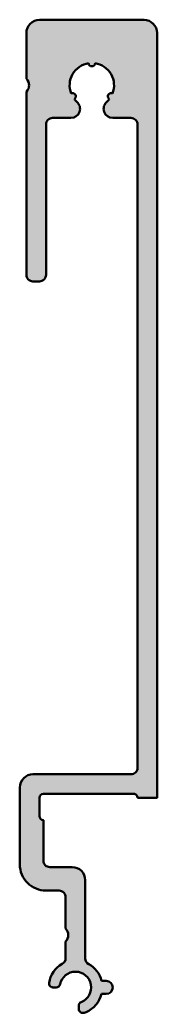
# Model space of a CAD drawing. Extents: x -2.3 to 8.2, y -16 to 60.
import ezdxf

# ---------------------------------------------------------------- set-up
doc = ezdxf.new("R2010")
doc.units = 0
doc.layers.add('0S-Alu contour', color=7, linetype='Continuous', lineweight=50)
doc.layers.add('0S-Alu hatch', color=252, linetype='Continuous', lineweight=25)

# ---------------------------------------------------------------- blocks, each defined once
blk = doc.blocks.new('139690__22432A82_5788_46BC_8F68_EEFD0292C550_')
at = {"layer": '0S-Alu hatch'}
h = blk.add_hatch(color=256, dxfattribs=at)
edge = h.paths.add_edge_path()
edge.add_line((-1.799995422363281, 59), (-1.799995422363281, 55.5))
edge.add_ellipse((-2.325029023942627, 55), major_axis=(-0.7250243325484876, 0), ratio=1, start_angle=136.3990123367559, end_angle=223.6009876632442, ccw=False)
edge.add_line((-1.799995422363281, 54.5), (-1.799995422363281, 40.49999999999999))
edge.add_arc((-1.300250787526004, 40.49974463483727), 0.4997447000819621, 179.9707223574419, 270.0292776425516)
edge.add_line((-1.29999542236327, 40), (-0.7999954223632784, 40))
edge.add_arc((-0.7997492949962255, 40.49975387263295), 0.4997539332414563, 269.9717819931233, 360.0282180068729)
edge.add_line((-0.2999954223632812, 40.49999999999999), (-0.2999954223632812, 51.99720764160156))
edge.add_ellipse((0.1997364825959095, 51.99747573664237), major_axis=(-0.4997319768726958, 0), ratio=1, start_angle=-90.03073790710698, end_angle=0.030737907108004947, ccw=False)
edge.add_line((0.2000045776367188, 52.49720764160156), (1.604949951171875, 52.49720764160156))
edge.add_arc((1.602614060901441, 53.19883555314792), 0.7016317999095172, 270.190750905468, 410.698589590781)
edge.add_ellipse((3.245714373515212, 54.94724222313065), major_axis=(-1.699999999999659, 0), ratio=1, start_angle=36.15755491686667, end_angle=45.16157872112473, ccw=False)
edge.add_arc((1.735700975878919, 54.14892969506153), 0.2465590723462441, 303.8776988671563, 476.1163641914818)
edge.add_ellipse((3.199905781113343, 55.00012734937845), major_axis=(-1.694157893040963, 0), ratio=1, start_angle=-81.82337122655377, end_angle=21.82389820021922, ccw=False)
edge.add_arc((3.204959869384768, 56.69377952578513), 0.2465733167802265, 183.8873722457466, 356.1126277542518)
edge.add_ellipse((3.209988219862864, 55.00009168240533), major_axis=(-1.694196858120649, 0), ratio=1, start_angle=158.1779288280483, end_angle=261.8226812068304, ccw=False)
edge.add_arc((4.674239996890036, 54.14892521018956), 0.2465671859941698, 63.88215755687081, 236.1176236657381)
edge.add_ellipse((3.164042681082853, 54.94701955963578), major_axis=(-1.700000000000527, 0), ratio=1, start_angle=134.8476048813648, end_angle=143.8517392300576, ccw=False)
edge.add_arc((4.807321729982544, 53.19879984005732), 0.7016266580509485, 129.3002275797639, 269.807936851974)
edge.add_line((4.804969787597655, 52.49717712402343), (6.200004577636721, 52.49717712402343))
edge.add_ellipse((6.200263433214341, 51.99743597960106), major_axis=(-0.4997412114632934, 0), ratio=1, start_angle=179.9703219738159, end_angle=270.02967802619446, ccw=False)
edge.add_line((6.700004577636719, 51.99717712402344), (6.70000457763672, 2.800003051757812))
edge.add_ellipse((6.200250705003772, 2.79975692439076), major_axis=(-0.4997539332414603, 0), ratio=1, start_angle=89.97178199312327, end_angle=180.0282180068858, ccw=False)
edge.add_line((6.200004577636719, 2.300003051757812), (-1.29999542236328, 2.300003051757812))
edge.add_arc((-1.300516698472167, 1.300524327866699), 0.999478859826355, 89.97011750467696, 180.0298824953279)
edge.add_line((-2.29999542236328, 1.300003051757812), (-2.29999542236328, -4.599990844726562))
edge.add_arc((-0.3010384548186731, -4.601033877181954), 1.99895723966568, 179.970103732534, 270.0298962674714)
edge.add_line((-0.2999954223632827, -6.599990844726562), (0.7000045776367189, -6.599990844726562))
edge.add_ellipse((0.7002443378337578, -7.099751084529524), major_axis=(-0.4997602973154888, 0), ratio=1, start_angle=179.9725123264402, end_angle=270.0274876735633, ccw=False)
edge.add_line((1.200004577636718, -7.099990844726562), (1.200004577636718, -9.5))
edge.add_ellipse((0.67497097605737, -10), major_axis=(-0.7250243325484894, 0), ratio=1, start_angle=136.399012336756, end_angle=223.6009876632441, ccw=False)
edge.add_line((1.200004577636718, -10.5), (1.200004577636718, -11.77151718561401))
edge.add_ellipse((0.7000045776367024, -11.771517185614), major_axis=(-0.5000000000000161, 0), ratio=1, start_angle=118.5969093048663, end_angle=180, ccw=False)
edge.add_arc((1.878950879805672, -13.93413522740516), 1.963093822427081, 118.5969093048673, 171.9068462301992)
edge.add_arc((0.2324206622016826, -13.7), 0.3000000000000043, 171.9068462301984, 269.9999999999999)
edge.add_line((0.232420662201682, -14), (0.4856133771516443, -14))
edge.add_arc((0.4856133771516428, -13.7), 0.3000000000000012, 270.0000000000003, 348.4232594363772)
edge.add_ellipse((1.95509857297621, -14.00102036351786), major_axis=(-1.199999999999997, 0), ratio=1, start_angle=111.30119545444211, end_angle=348.4232594363768, ccw=False)
edge.add_arc((2.500004577636717, -15.3985458359458), 0.2999999999999985, 111.3011954544422, 180)
edge.add_line((2.200004577636718, -15.3985458359458), (2.200004577636718, -15.65406799316406))
edge.add_arc((2.500009767827413, -15.65405725044777), 0.3000051903830335, 180.0020516720761, 290.7674339134739)
edge.add_line((2.60638427734375, -15.9345703125), (2.764122009277344, -15.88734436035156))
edge.add_arc((1.962882002899297, -14.01539838932957), 2.036213953946427, 293.172143968103, 346.2319727436408)
edge.add_line((3.940589904785157, -14.5), (4.300003051757812, -14.5))
edge.add_arc((4.300003051757812, -14), 0.5, 270, 450)
edge.add_line((4.300003051757812, -13.5), (3.940589904785154, -13.5))
edge.add_arc((2.053372632299523, -13.93103501577801), 1.935815130221595, 12.86551067366349, 61.91775555868481)
edge.add_ellipse((3.200004577636708, -11.7819816124051), major_axis=(-0.4999999999999893, 0), ratio=1, start_angle=0, end_angle=61.917755558684576, ccw=False)
edge.add_line((2.700004577636718, -11.7819816124051), (2.700004577636718, -5.79998779296875))
edge.add_arc((1.700506036494427, -5.79948633411104), 0.9994986669358564, 359.9712541113901, 450.0287458886159)
edge.add_line((1.700004577636718, -4.79998779296875), (0, -4.79998779296875))
edge.add_ellipse((-0.0002773335634408, -4.30026512653219), major_axis=(-0.4997227433931443, 0), ratio=1, start_angle=-0.03179771929188746, end_angle=90.03179771929189, ccw=False)
edge.add_line((-0.5, -4.29998779296875), (-0.5, -1.199996948242187))
edge.add_ellipse((-0.4999954223788036, -0.8999969482771113), major_axis=(-0.3000000000000004, 0), ratio=1, start_angle=-0.0005828498266851057, end_angle=89.99912573875082, ccw=False)
edge.add_line((-0.7999954223632812, -0.8999938964843751), (-0.7999954223632812, 0.5000030517578126))
edge.add_ellipse((-0.4999954223632814, 0.5000030517578126), major_axis=(-0.2999999999999999, 0), ratio=1, start_angle=270, end_angle=360, ccw=False)
edge.add_line((-0.4999954223632815, 0.8000030517578125), (6.400001525878906, 0.8000030517578126))
edge.add_ellipse((6.400004577652243, 0.5000030517733361), major_axis=(-0.2999999999999987, 0), ratio=1, start_angle=179.9994171545507, end_angle=270.00058284577415, ccw=False)
edge.add_line((6.700004577636719, 0.5000000000000001), (8.20000457763672, 0.5))
edge.add_line((8.20000457763672, 0.5), (8.20000457763672, 59.00000000000001))
edge.add_arc((7.200509114666884, 59.00050453703016), 0.9994955903128881, 359.9710775675841, 450.0289224324193)
edge.add_line((7.200004577636718, 60), (-0.7999954223632812, 60))
edge.add_arc((-0.8005166984721797, 59.0005212761089), 0.9994788598263427, 89.9701175046763, 180.0298824953279)
at = {"layer": '0S-Alu contour', "color": 7}
for points in [[(7.200004577636718, 60), (-0.7999954223632812, 60)], [(-1.799995422363281, 59), (-1.799995422363281, 55.5)], [(6.700004577636719, 0.5000000000000001), (8.20000457763672, 0.5), (8.20000457763672, 59.00000000000001)], [(-1.799995422363281, 54.5), (-1.799995422363281, 40.49999999999999)], [(0.2000045776367188, 52.49720764160156), (1.604949951171875, 52.49720764160156)], [(4.804969787597655, 52.49717712402343), (6.200004577636721, 52.49717712402343)], [(-0.2999954223632812, 40.49999999999999), (-0.2999954223632812, 51.99720764160156)], [(6.700004577636719, 51.99717712402344), (6.70000457763672, 2.800003051757812)], [(-1.29999542236327, 40), (-0.7999954223632784, 40)], [(6.200004577636719, 2.300003051757812), (-1.29999542236328, 2.300003051757812)], [(-2.29999542236328, 1.300003051757812), (-2.29999542236328, -4.599990844726561)], [(-0.4999954223632815, 0.8000030517578125), (6.400001525878906, 0.8000030517578126)], [(-0.7999954223632812, -0.8999938964843751), (-0.7999954223632812, 0.5000030517578125)], [(-0.5, -4.29998779296875), (-0.5, -1.199996948242187)], [(1.700004577636718, -4.79998779296875), (0, -4.79998779296875)], [(2.700004577636718, -11.7819816124051), (2.700004577636718, -5.79998779296875)], [(-0.2999954223632827, -6.599990844726562), (0.7000045776367189, -6.599990844726562)], [(1.200004577636718, -7.099990844726562), (1.200004577636718, -9.5)], [(1.200004577636718, -10.5), (1.200004577636718, -11.77151718561401)], [(4.300003051757812, -13.5), (3.940589904785154, -13.5)], [(0.232420662201682, -14), (0.4856133771516443, -14)], [(3.940589904785157, -14.5), (4.300003051757812, -14.5)], [(2.200004577636718, -15.3985458359458), (2.200004577636718, -15.65406799316406)], [(2.60638427734375, -15.9345703125), (2.764122009277344, -15.88734436035156)]]:
    blk.add_lwpolyline(points, dxfattribs=at)
for centre, radius, start, end in [((-0.8005166984721797, 59.0005212761089), 0.9994788598263427, 89.9701175046763, 180.0298824953279), ((7.200509114666884, 59.00050453703016), 0.9994955903128881, 359.9710775675841, 90.02892243241934), ((3.204959869384768, 56.69377952578513), 0.2465733167802265, 183.8873722457466, 356.1126277542518), ((1.735700975878919, 54.14892969506153), 0.2465590723462441, 303.8776988671563, 116.1163641914819), ((4.674239996890036, 54.14892521018956), 0.2465671859941698, 63.88215755687081, 236.1176236657381), ((1.602614060901441, 53.19883555314792), 0.7016317999095172, 270.190750905468, 50.69858959078096), ((4.807321729982544, 53.19879984005732), 0.7016266580509485, 129.3002275797639, 269.807936851974), ((-1.300250787526004, 40.49974463483727), 0.4997447000819621, 179.9707223574419, 270.0292776425516), ((-0.7997492949962255, 40.49975387263295), 0.4997539332414563, 269.9717819931233, 0.0282180068728494), ((-1.300516698472167, 1.300524327866699), 0.999478859826355, 89.97011750467696, 180.0298824953279), ((-0.3010384548186731, -4.601033877181954), 1.99895723966568, 179.970103732534, 270.0298962674714), ((1.700506036494427, -5.79948633411104), 0.9994986669358564, 359.9712541113901, 90.02874588861592), ((1.878950879805672, -13.93413522740516), 1.963093822427081, 118.5969093048673, 171.9068462301992), ((2.053372632299523, -13.93103501577801), 1.935815130221595, 12.86551067366349, 61.91775555868481), ((0.2324206622016826, -13.7), 0.3000000000000043, 171.9068462301984, 269.9999999999999), ((4.300003051757812, -14), 0.5, 270, 90), ((0.4856133771516428, -13.7), 0.3000000000000012, 270.0000000000003, 348.4232594363772), ((2.500004577636717, -15.3985458359458), 0.2999999999999985, 111.3011954544422, 180), ((1.962882002899297, -14.01539838932957), 2.036213953946427, 293.172143968103, 346.2319727436408), ((2.500009767827413, -15.65405725044777), 0.3000051903830335, 180.0020516720761, 290.7674339134739)]:
    blk.add_arc(centre, radius, start, end, dxfattribs=at)
at = {"layer": '0S-Alu contour', "color": 7, "extrusion": (0, 0, -1)}
for centre, radius, start, end in [((-3.199905781113343, 55.00012734937845), 1.694157893040963, 338.1761017997808, 81.82337122655387), ((-3.209988219862864, 55.00009168240533), 1.694196858120649, 98.17731879316959, 201.8220711719517), ((2.325029023942627, 55), 0.7250243325484876, 136.3990123367558, 223.6009876632441), ((-3.245714373515212, 54.94724222313065), 1.699999999999659, 314.8384212788754, 323.8424450831333), ((-3.164042681082853, 54.94701955963578), 1.700000000000527, 216.1482607699424, 225.1523951186352), ((-0.1997364825959095, 51.99747573664237), 0.4997319768726958, 359.969262092892, 90.03073790710712), ((-6.200263433214341, 51.99743597960106), 0.4997412114632934, 89.97032197380553, 180.0296780261841), ((-6.200250705003772, 2.79975692439076), 0.4997539332414603, 179.9717819931142, 270.0282180068767), ((0.4999954223632814, 0.5000030517578126), 0.2999999999999999, 0, 89.99999999999999), ((-6.400004577652243, 0.5000030517733361), 0.2999999999999987, 89.99941715422584, 180.0005828454494), ((0.4999954223788036, -0.8999969482771113), 0.3000000000000004, 270.0008742612492, 0.0005828498266427), ((0.0002773335634408, -4.30026512653219), 0.4997227433931443, 269.9682022807081, 0.0317977192917331), ((-0.7002443378337578, -7.099751084529524), 0.4997602973154889, 89.97251232643669, 180.0274876735598), ((-0.67497097605737, -10), 0.7250243325484894, 136.3990123367559, 223.600987663244), ((-0.7000045776367024, -11.771517185614), 0.5000000000000161, 180, 241.4030906951337), ((-3.200004577636708, -11.7819816124051), 0.4999999999999893, 298.0822444413154, 0), ((-1.95509857297621, -14.00102036351786), 1.199999999999997, 11.5767405636232, 248.6988045455579)]:
    blk.add_arc(centre, radius, start, end, dxfattribs=at)
blk = doc.blocks.new('139690__A0D5F26D_F39C_4F5E_B471_1EAE9C145874_')
at = {"layer": '0S-Alu contour', "color": 7}
blk.add_blockref('139690__22432A82_5788_46BC_8F68_EEFD0292C550_', (0, 0), dxfattribs=at)

msp = doc.modelspace()

# ---------------------------------------------------------------- block references
at = {"layer": '0S-Alu contour', "color": 7}
msp.add_blockref('139690__A0D5F26D_F39C_4F5E_B471_1EAE9C145874_', (0, 0), dxfattribs=at)

doc.saveas('drawing.dxf')
